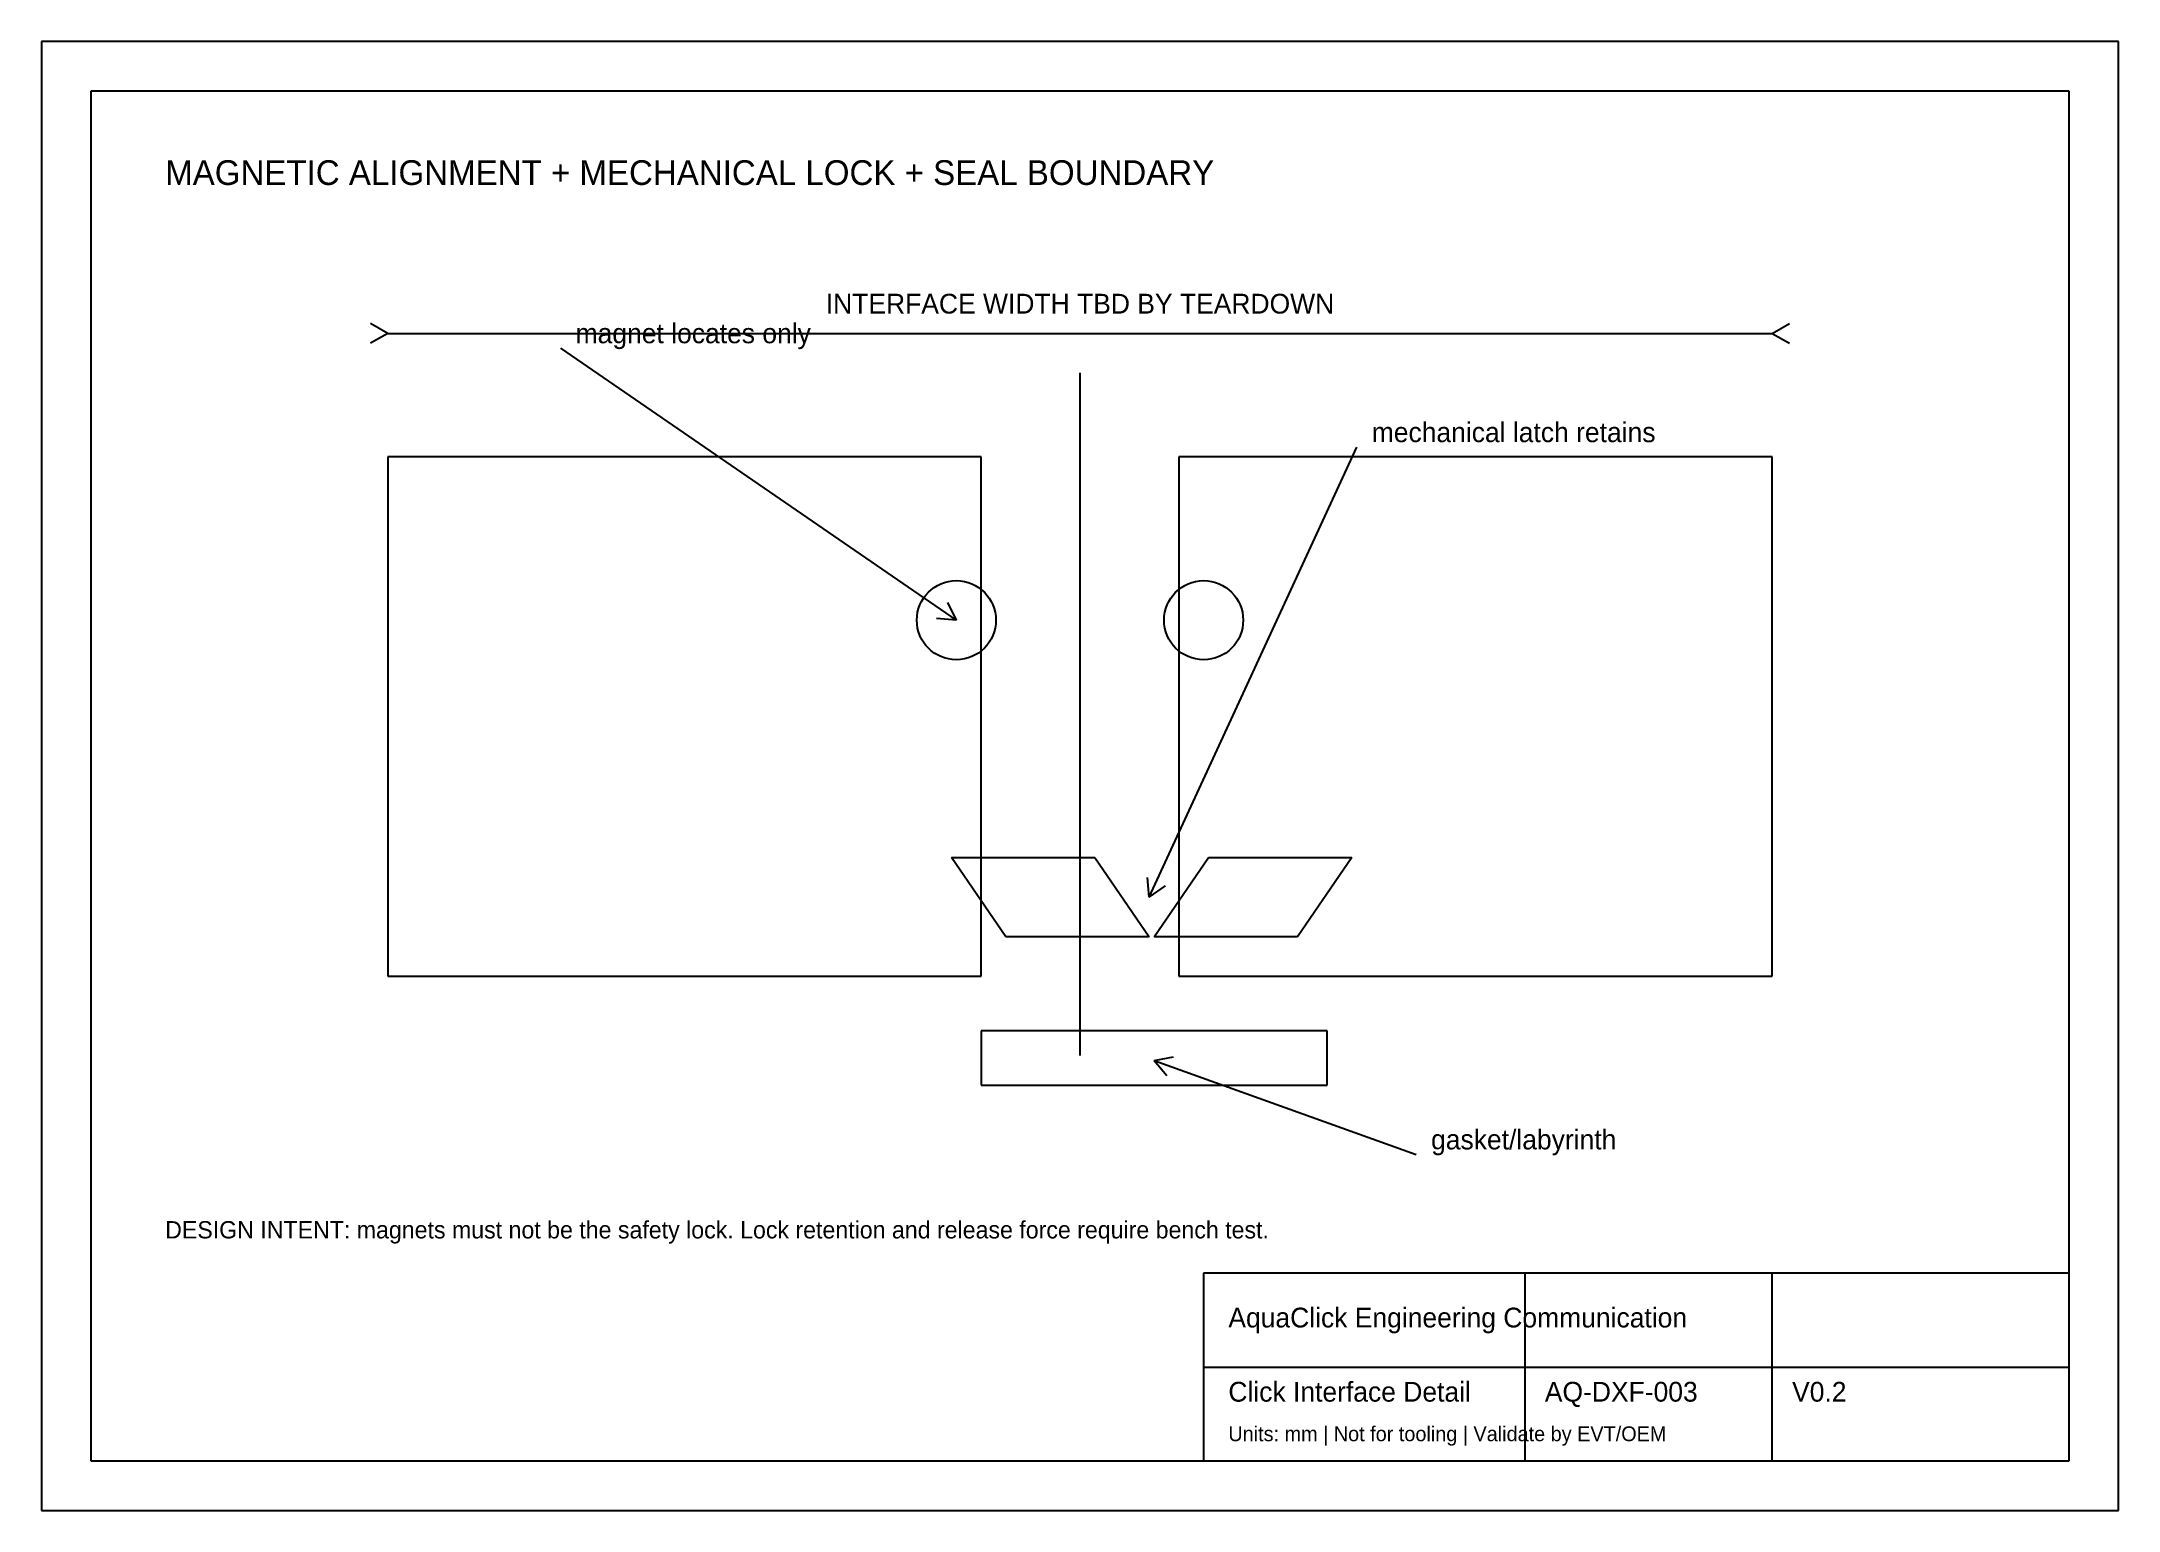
# Model space of a CAD drawing. Extents: x 0 to 420, y 0 to 297.
import ezdxf
from ezdxf.enums import TextEntityAlignment as Align

# ---------------------------------------------------------------- set-up
doc = ezdxf.new("R2010")
doc.units = 0
for name, color, linetype in [('BORDER', 7, 'CONTINUOUS'), ('CENTER', 5, 'CONTINUOUS'), ('DIM', 2, 'CONTINUOUS'), ('DRY', 6, 'CONTINUOUS'), ('LOCK', 30, 'CONTINUOUS'), ('MAGNET', 1, 'CONTINUOUS'), ('SEAL', 1, 'CONTINUOUS'), ('TEXT', 7, 'CONTINUOUS'), ('TITLE', 7, 'CONTINUOUS'), ('WET', 4, 'CONTINUOUS')]:
    doc.layers.add(name, color=color, linetype=linetype)

msp = doc.modelspace()

# ---------------------------------------------------------------- linework, layer by layer
at = {"layer": 'BORDER'}
for p, q in [((420, 297), (0, 297)), ((0, 297), (0, 0)), ((420, 0), (420, 297)), ((410, 287), (10, 287)), ((10, 287), (10, 10)), ((410, 10), (410, 287)), ((10, 10), (410, 10)), ((0, 0), (420, 0))]:
    msp.add_line(p, q, dxfattribs=at)
at = {"layer": 'CENTER'}
msp.add_line((210, 92), (210, 230), dxfattribs=at)
at = {"layer": 'DIM'}
for p, q in [((70, 238), (66.536, 240)), ((350, 238), (353.464, 240)), ((70, 238), (66.536, 236)), ((70, 238), (350, 238)), ((350, 238), (353.464, 236)), ((185, 180), (105, 235)), ((224, 124), (266, 215)), ((185, 180), (183.278, 183.611)), ((185, 180), (181.012, 180.314)), ((224, 124), (223.636, 127.983)), ((224, 124), (227.268, 126.307)), ((225, 91), (228.936, 91.714)), ((225, 91), (278, 72)), ((225, 91), (227.586, 87.948))]:
    msp.add_line(p, q, dxfattribs=at)
at = {"layer": 'DRY'}
for p, q in [((350, 213), (230, 213)), ((230, 213), (230, 108)), ((350, 108), (350, 213)), ((230, 108), (350, 108))]:
    msp.add_line(p, q, dxfattribs=at)
at = {"layer": 'LOCK'}
for p, q in [((184, 132), (213, 132)), ((195, 116), (184, 132)), ((213, 132), (224, 116)), ((225, 116), (236, 132)), ((236, 132), (265, 132)), ((265, 132), (254, 116)), ((224, 116), (195, 116)), ((254, 116), (225, 116))]:
    msp.add_line(p, q, dxfattribs=at)
at = {"layer": 'MAGNET'}
for centre in [(185, 180), (235, 180)]:
    msp.add_circle(centre, 8, dxfattribs=at)
at = {"layer": 'SEAL'}
for p, q in [((260, 97), (190, 97)), ((190, 97), (190, 86)), ((260, 86), (260, 97)), ((190, 86), (260, 86))]:
    msp.add_line(p, q, dxfattribs=at)
at = {"layer": 'TITLE'}
for p, q in [((410, 48), (235, 48)), ((235, 48), (235, 10)), ((300, 10), (300, 48)), ((350, 10), (350, 48)), ((410, 10), (410, 48)), ((235, 29), (410, 29)), ((235, 10), (410, 10))]:
    msp.add_line(p, q, dxfattribs=at)
at = {"layer": 'WET'}
for p, q in [((190, 213), (70, 213)), ((70, 213), (70, 108)), ((190, 108), (190, 213)), ((70, 108), (190, 108))]:
    msp.add_line(p, q, dxfattribs=at)

# ---------------------------------------------------------------- texts
at = {"layer": 'DIM'}
msp.add_text('INTERFACE WIDTH TBD BY TEARDOWN', height=4, dxfattribs=at).set_placement((210, 242), align=Align.CENTER)
at = {"layer": 'TEXT'}
for s, height, p in [('MAGNETIC ALIGNMENT + MECHANICAL LOCK + SEAL BOUNDARY', 5, (25, 268)), ('magnet locates only', 4, (108, 236)), ('mechanical latch retains', 4, (269, 216)), ('gasket/labyrinth', 4, (281, 73)), ('DESIGN INTENT: magnets must not be the safety lock. Lock retention and release force require bench test.', 3.5, (25, 55))]:
    msp.add_text(s, height=height, dxfattribs=at).set_placement(p)
at = {"layer": 'TITLE'}
for s, height, p in [('AquaClick Engineering Communication', 4, (240, 37)), ('Click Interface Detail', 4, (240, 22)), ('AQ-DXF-003', 4, (304, 22)), ('V0.2', 4, (354, 22)), ('Units: mm | Not for tooling | Validate by EVT/OEM', 3, (240, 14))]:
    msp.add_text(s, height=height, dxfattribs=at).set_placement(p)

doc.saveas('drawing.dxf')
